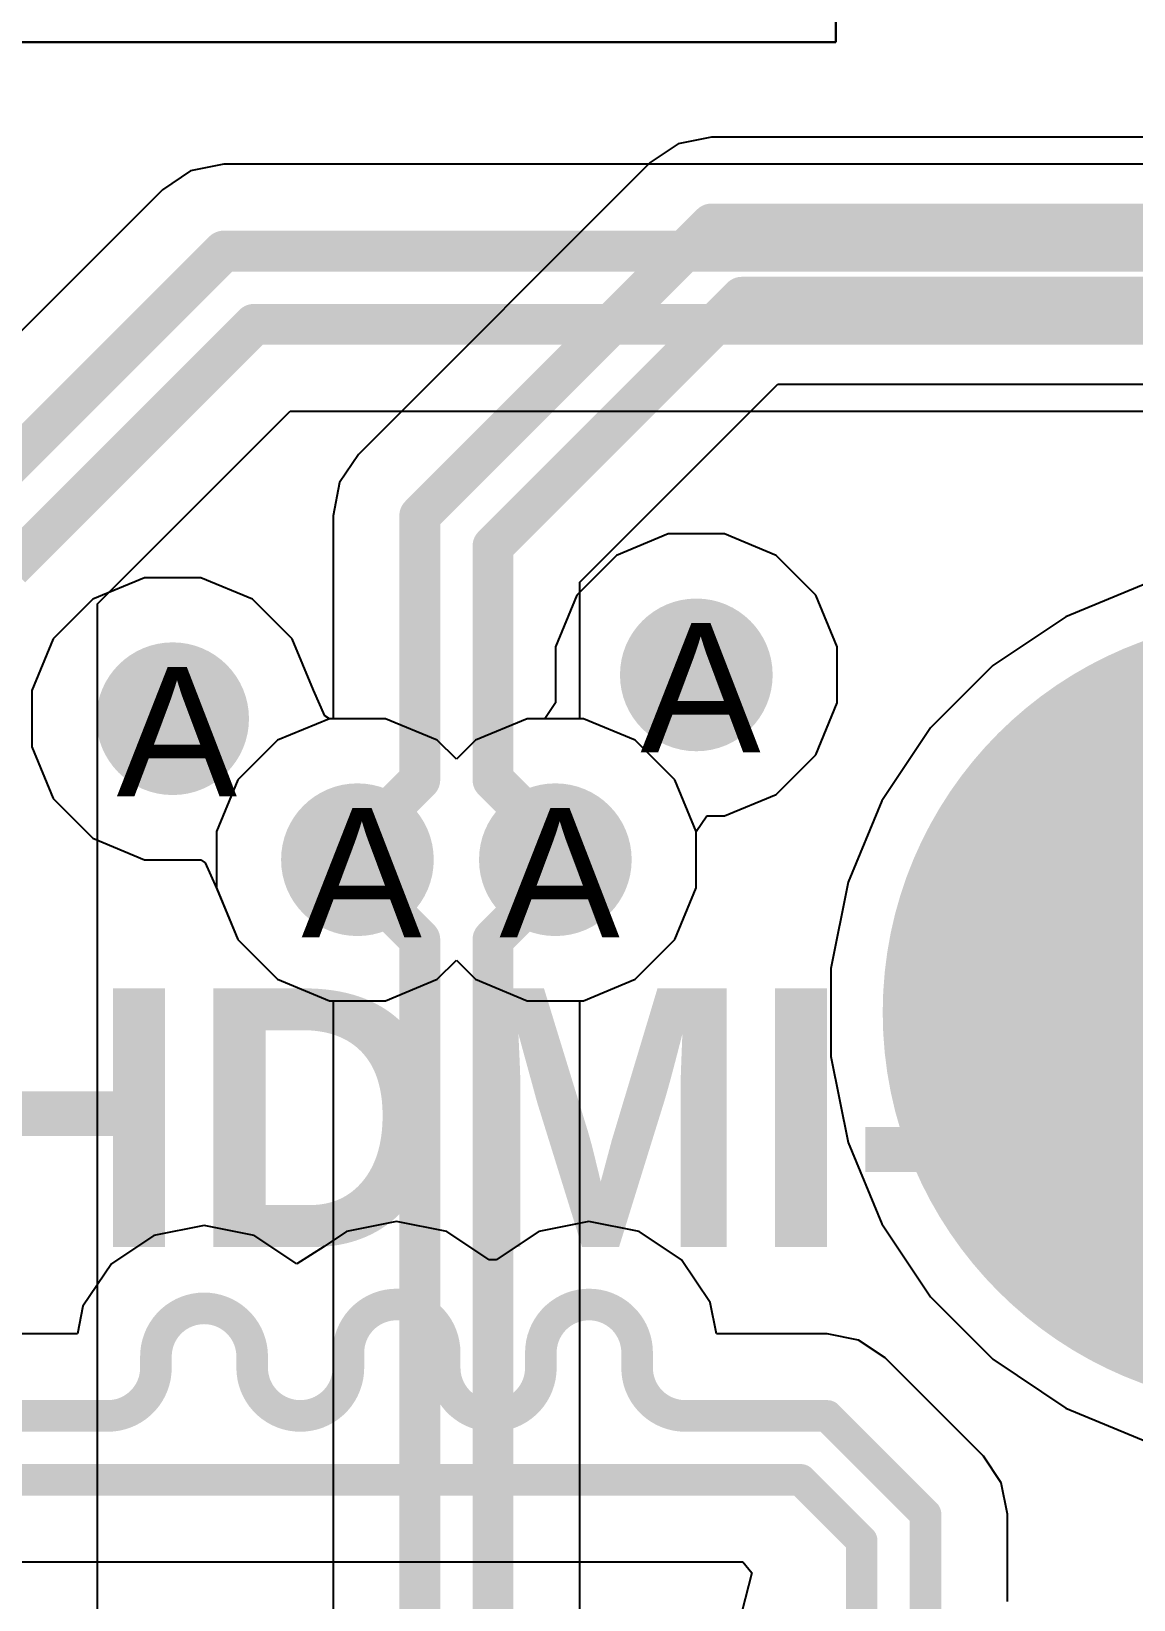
# Model space of a CAD drawing. Header units: inches. Extents: x 0 to 5271, y 0 to 5417.
# Drawn here: x 64.26 to 68.59, y 92.98 to 99.14 of the extents above; entities that cross this region are included whole.
import ezdxf

# ---------------------------------------------------------------- set-up
doc = ezdxf.new("R2010")
doc.units = ezdxf.units.IN
for name, color, linetype in [('Bottom Layer', 5, 'Continuous'), ('Bottom Solder', 6, 'Continuous'), ('Drill Drawing', 1, 'Continuous'), ('L2_GND1', 16, 'Continuous'), ('L3_SIG1', 76, 'Continuous'), ('L4_PWR', 90, 'Continuous'), ('L5_GND2', 156, 'Continuous'), ('L6_SIG2', 130, 'Continuous'), ('L7_GND3', 216, 'Continuous'), ('Multi-Layer', 9, 'Continuous'), ('Pad Holes', 156, 'Continuous'), ('Top Layer', 1, 'Continuous'), ('Top Overlay', 2, 'Continuous'), ('Top Solder', 216, 'Continuous'), ('Via Holes', 16, 'Continuous')]:
    doc.layers.add(name, color=color, linetype=linetype)
doc.styles.add('Arial', font='', dxfattribs={"height": 0.2})
doc.styles.add('Arial_Bold', font='', dxfattribs={"height": 0.2})
doc.styles.get('Arial').set_extended_font_data('Arial')
doc.styles.get('Arial_Bold').set_extended_font_data('Arial', bold=True)

# ---------------------------------------------------------------- blocks, each defined once
blk = doc.blocks.new('UEA1112C_8HS6_4F_528')
at = {"layer": 'Bottom Layer'}
h = blk.add_hatch(color=5, dxfattribs=at)
edge = h.paths.add_edge_path()
edge.add_arc((6.57, 2.33), 1.5, 0, 360)
at = {"layer": 'Bottom Solder'}
h = blk.add_hatch(color=6, dxfattribs=at)
edge = h.paths.add_edge_path()
edge.add_arc((6.57, 2.33), 1.5508, 0, 360)
at = {"layer": 'L2_GND1'}
h = blk.add_hatch(color=16, dxfattribs=at)
edge = h.paths.add_edge_path()
edge.add_arc((6.57, 2.33), 1.5, 0, 360)
at = {"layer": 'L3_SIG1'}
h = blk.add_hatch(color=76, dxfattribs=at)
edge = h.paths.add_edge_path()
edge.add_arc((6.57, 2.33), 1.5, 0, 360)
at = {"layer": 'L4_PWR'}
h = blk.add_hatch(color=90, dxfattribs=at)
edge = h.paths.add_edge_path()
edge.add_arc((6.57, 2.33), 1.5, 0, 360)
at = {"layer": 'L5_GND2'}
h = blk.add_hatch(color=156, dxfattribs=at)
edge = h.paths.add_edge_path()
edge.add_arc((6.57, 2.33), 1.5, 0, 360)
at = {"layer": 'L6_SIG2'}
h = blk.add_hatch(color=130, dxfattribs=at)
edge = h.paths.add_edge_path()
edge.add_arc((6.57, 2.33), 1.5, 0, 360)
at = {"layer": 'L7_GND3'}
h = blk.add_hatch(color=216, dxfattribs=at)
edge = h.paths.add_edge_path()
edge.add_arc((6.57, 2.33), 1.5, 0, 360)
at = {"layer": 'Multi-Layer'}
h = blk.add_hatch(color=9, dxfattribs=at)
edge = h.paths.add_edge_path()
edge.add_arc((6.57, 2.33), 1.5, 0, 360)
at = {"layer": 'Pad Holes'}
h = blk.add_hatch(color=7, dxfattribs=at)
edge = h.paths.add_edge_path()
edge.add_arc((6.57, 2.33), 1.15, 0, 360)
at = {"layer": 'Top Layer'}
h = blk.add_hatch(color=1, dxfattribs=at)
edge = h.paths.add_edge_path()
edge.add_arc((6.57, 2.33), 1.5, 0, 360)
at = {"layer": 'Top Solder'}
h = blk.add_hatch(color=216, dxfattribs=at)
edge = h.paths.add_edge_path()
edge.add_arc((6.57, 2.33), 1.5508, 0, 360)

msp = doc.modelspace()

# ---------------------------------------------------------------- hatches: boundary and pattern name
at = {"layer": 'Bottom Layer'}
h = msp.add_hatch(color=5, dxfattribs=at)
edge = h.paths.add_edge_path()
edge.add_arc((66.8728, 96.6111), 0.3, 0, 360)
h = msp.add_hatch(color=5, dxfattribs=at)
edge = h.paths.add_edge_path()
edge.add_arc((64.8149, 96.439), 0.3, 0, 360)
h = msp.add_hatch(color=5, dxfattribs=at)
edge = h.paths.add_edge_path()
edge.add_arc((65.541, 95.885), 0.3, 0, 360)
h = msp.add_hatch(color=5, dxfattribs=at)
edge = h.paths.add_edge_path()
edge.add_arc((66.3188, 95.885), 0.3, 0, 360)
at = {"layer": 'L2_GND1'}
h = msp.add_hatch(color=16, dxfattribs=at)
edge = h.paths.add_edge_path()
edge.add_arc((66.8728, 96.6111), 0.3, 0, 360)
h = msp.add_hatch(color=16, dxfattribs=at)
edge = h.paths.add_edge_path()
edge.add_arc((64.8149, 96.439), 0.3, 0, 360)
h = msp.add_hatch(color=16, dxfattribs=at)
edge = h.paths.add_edge_path()
edge.add_arc((65.541, 95.885), 0.3, 0, 360)
h = msp.add_hatch(color=16, dxfattribs=at)
edge = h.paths.add_edge_path()
edge.add_arc((66.3188, 95.885), 0.3, 0, 360)
at = {"layer": 'L3_SIG1'}
h = msp.add_hatch(color=76, dxfattribs=at)
edge = h.paths.add_edge_path()
edge.add_arc((66.8728, 96.6111), 0.3, 0, 360)
h = msp.add_hatch(color=76, dxfattribs=at)
edge = h.paths.add_edge_path()
edge.add_arc((64.8149, 96.439), 0.3, 0, 360)
h = msp.add_hatch(color=76, dxfattribs=at)
edge = h.paths.add_edge_path()
edge.add_arc((65.541, 95.885), 0.3, 0, 360)
h = msp.add_hatch(color=76, dxfattribs=at)
edge = h.paths.add_edge_path()
edge.add_arc((66.3188, 95.885), 0.3, 0, 360)
at = {"layer": 'L4_PWR'}
h = msp.add_hatch(color=90, dxfattribs=at)
edge = h.paths.add_edge_path()
edge.add_arc((66.8728, 96.6111), 0.3, 0, 360)
h = msp.add_hatch(color=90, dxfattribs=at)
edge = h.paths.add_edge_path()
edge.add_arc((64.8149, 96.439), 0.3, 0, 360)
h = msp.add_hatch(color=90, dxfattribs=at)
edge = h.paths.add_edge_path()
edge.add_arc((65.541, 95.885), 0.3, 0, 360)
h = msp.add_hatch(color=90, dxfattribs=at)
edge = h.paths.add_edge_path()
edge.add_arc((66.3188, 95.885), 0.3, 0, 360)
at = {"layer": 'L5_GND2'}
h = msp.add_hatch(color=156, dxfattribs=at)
edge = h.paths.add_edge_path()
edge.add_arc((66.8728, 96.6111), 0.3, 0, 360)
h = msp.add_hatch(color=156, dxfattribs=at)
edge = h.paths.add_edge_path()
edge.add_arc((64.8149, 96.439), 0.3, 0, 360)
h = msp.add_hatch(color=156, dxfattribs=at)
edge = h.paths.add_edge_path()
edge.add_arc((65.541, 95.885), 0.3, 0, 360)
h = msp.add_hatch(color=156, dxfattribs=at)
edge = h.paths.add_edge_path()
edge.add_arc((66.3188, 95.885), 0.3, 0, 360)
at = {"layer": 'L6_SIG2'}
h = msp.add_hatch(color=130, dxfattribs=at)
edge = h.paths.add_edge_path()
edge.add_arc((66.8728, 96.6111), 0.3, 0, 360)
h = msp.add_hatch(color=130, dxfattribs=at)
edge = h.paths.add_edge_path()
edge.add_arc((64.8149, 96.439), 0.3, 0, 360)
h = msp.add_hatch(color=130, dxfattribs=at)
edge = h.paths.add_edge_path()
edge.add_arc((65.541, 95.885), 0.3, 0, 360)
h = msp.add_hatch(color=130, dxfattribs=at)
edge = h.paths.add_edge_path()
edge.add_arc((66.3188, 95.885), 0.3, 0, 360)
at = {"layer": 'L7_GND3'}
h = msp.add_hatch(color=216, dxfattribs=at)
edge = h.paths.add_edge_path()
edge.add_arc((66.8728, 96.6111), 0.3, 0, 360)
h = msp.add_hatch(color=216, dxfattribs=at)
edge = h.paths.add_edge_path()
edge.add_arc((64.8149, 96.439), 0.3, 0, 360)
h = msp.add_hatch(color=216, dxfattribs=at)
edge = h.paths.add_edge_path()
edge.add_arc((65.541, 95.885), 0.3, 0, 360)
h = msp.add_hatch(color=216, dxfattribs=at)
edge = h.paths.add_edge_path()
edge.add_arc((66.3188, 95.885), 0.3, 0, 360)
at = {"layer": 'Top Layer'}
h = msp.add_hatch(color=1, dxfattribs=at)
edge = h.paths.add_edge_path()
edge.add_arc((66.8728, 96.6111), 0.3, 0, 360)
h = msp.add_hatch(color=1, dxfattribs=at)
edge = h.paths.add_edge_path()
edge.add_arc((64.8149, 96.439), 0.3, 0, 360)
h = msp.add_hatch(color=1, dxfattribs=at)
edge = h.paths.add_edge_path()
edge.add_arc((65.541, 95.885), 0.3, 0, 360)
h = msp.add_hatch(color=1, dxfattribs=at)
edge = h.paths.add_edge_path()
edge.add_arc((66.3188, 95.885), 0.3, 0, 360)
at = {"layer": 'Via Holes'}
h = msp.add_hatch(color=7, dxfattribs=at)
edge = h.paths.add_edge_path()
edge.add_arc((66.8728, 96.6111), 0.15, 0, 360)
h = msp.add_hatch(color=7, dxfattribs=at)
edge = h.paths.add_edge_path()
edge.add_arc((64.8149, 96.439), 0.15, 0, 360)
h = msp.add_hatch(color=7, dxfattribs=at)
edge = h.paths.add_edge_path()
edge.add_arc((65.541, 95.885), 0.15, 0, 360)
h = msp.add_hatch(color=7, dxfattribs=at)
edge = h.paths.add_edge_path()
edge.add_arc((66.3188, 95.885), 0.15, 0, 360)

# ---------------------------------------------------------------- linework, layer by layer
at = {"layer": 'Bottom Layer'}
for p, q in [((67.4205, 110), (67.4205, 99.0974)), ((67.4205, 99.0974), (67.4205, 100.2397)), ((67.4205, 99.0974), (48.4886, 99.0974)), ((60.54, 99.0974), (67.4205, 99.0974)), ((64.8853, 98.5912), (64.7746, 98.5173)), ((65.0157, 98.6172), (64.8853, 98.5912)), ((65.0157, 98.6171), (65.0157, 98.6172)), ((69.3664, 98.6171), (65.0157, 98.6171)), ((64.7746, 98.5173), (63.6492, 97.3919)), ((64.519, 96.8904), (65.2761, 97.6475)), ((65.2761, 97.6475), (69.6268, 97.6475)), ((68.6444, 96.9716), (68.3252, 96.8394)), ((64.519, 92.7568), (64.519, 96.8904)), ((68.3252, 96.8394), (68.0379, 96.6474)), ((68.0379, 96.6474), (67.7936, 96.4031)), ((65.4308, 96.439), (65.2272, 96.3547)), ((65.6512, 96.439), (65.4308, 96.439)), ((65.8548, 96.3547), (65.6512, 96.439)), ((66.2086, 96.439), (66.005, 96.3547)), ((66.429, 96.439), (66.2086, 96.439)), ((66.6326, 96.3547), (66.429, 96.439)), ((67.7936, 96.4031), (67.6016, 96.1158)), ((65.2272, 96.3547), (65.0713, 96.1988)), ((65.9299, 96.2796), (65.8548, 96.3547)), ((66.005, 96.3547), (65.9299, 96.2796)), ((66.7884, 96.1988), (66.6326, 96.3547)), ((65.0713, 96.1988), (64.987, 95.9952)), ((66.8728, 95.9952), (66.7884, 96.1988)), ((67.6016, 96.1158), (67.4694, 95.7966)), ((64.987, 95.9952), (64.987, 95.7748)), ((66.8728, 95.7748), (66.8728, 95.9952)), ((64.987, 95.7748), (65.0713, 95.5712)), ((66.7884, 95.5712), (66.8728, 95.7748)), ((67.4694, 95.7966), (67.402, 95.4578)), ((65.0713, 95.5712), (65.2272, 95.4153)), ((66.6326, 95.4153), (66.7884, 95.5712)), ((67.402, 95.4578), (67.402, 95.1123)), ((65.2272, 95.4153), (65.4308, 95.331)), ((66.429, 95.331), (66.6326, 95.4153)), ((65.4308, 95.331), (65.4451, 95.331)), ((65.4451, 95.331), (65.4451, 92.6464)), ((66.4147, 83.6983), (66.4147, 95.331)), ((66.4147, 95.331), (66.429, 95.331)), ((67.402, 95.1123), (67.4694, 94.7734)), ((67.4694, 94.7734), (67.6016, 94.4542)), ((67.6016, 94.4542), (67.7936, 94.1669)), ((67.7936, 94.1669), (68.0379, 93.9226)), ((68.0379, 93.9226), (68.3252, 93.7306)), ((68.3252, 93.7306), (68.6444, 93.5984))]:
    msp.add_line(p, q, dxfattribs=at)
for points in [[(63.8903, 97.1508, 0.1608, 0.1608, 0), (65.0157, 98.2762, 0.1608, 0.1608, 0)], [(65.0157, 98.2762, 0.1608, 0.1608, 0), (69.5076, 98.2762, 0.1608, 0.1608, 0)], [(64.1781, 97.0316, 0.1608, 0.1608, 0), (65.1349, 97.9884, 0.1608, 0.1608, 0)], [(65.1349, 97.9884, 0.1608, 0.1608, 0), (69.6268, 97.9884, 0.1608, 0.1608, 0)], [(65.541, 95.8162, 0.1608, 0.1608, 0), (65.541, 95.885, 0.1608, 0.1608, 0)], [(66.3188, 95.8162, 0.1608, 0.1608, 0), (66.3188, 95.885, 0.1608, 0.1608, 0)], [(65.541, 95.8162, 0.1608, 0.1608, 0), (65.786, 95.5712, 0.1608, 0.1608, 0)], [(66.0738, 95.5712, 0.1608, 0.1608, 0), (66.3188, 95.8162, 0.1608, 0.1608, 0)], [(65.786, 81.854, 0.1608, 0.1608, 0), (65.786, 95.5712, 0.1608, 0.1608, 0)], [(66.0738, 81.7348, 0.1608, 0.1608, 0), (66.0738, 95.5712, 0.1608, 0.1608, 0)]]:
    msp.add_lwpolyline(points, format="xyseb", dxfattribs=at)
for points in [[(64.9755, 98.2762, 0.0804, 0.0804, 1), (65.0559, 98.2762, 0.0804, 0.0804, 1)], [(64.9755, 98.2762, 0.0804, 0.0804, 1), (65.0559, 98.2762, 0.0804, 0.0804, 1)], [(65.0947, 97.9884, 0.0804, 0.0804, 1), (65.1751, 97.9884, 0.0804, 0.0804, 1)], [(65.0947, 97.9884, 0.0804, 0.0804, 1), (65.1751, 97.9884, 0.0804, 0.0804, 1)], [(65.5008, 95.885, 0.0804, 0.0804, 1), (65.5812, 95.885, 0.0804, 0.0804, 1)], [(66.2786, 95.885, 0.0804, 0.0804, 1), (66.359, 95.885, 0.0804, 0.0804, 1)], [(65.5008, 95.8162, 0.0804, 0.0804, 1), (65.5812, 95.8162, 0.0804, 0.0804, 1)], [(65.5008, 95.8162, 0.0804, 0.0804, 1), (65.5812, 95.8162, 0.0804, 0.0804, 1)], [(66.2786, 95.8162, 0.0804, 0.0804, 1), (66.359, 95.8162, 0.0804, 0.0804, 1)], [(66.2786, 95.8162, 0.0804, 0.0804, 1), (66.359, 95.8162, 0.0804, 0.0804, 1)], [(65.7458, 95.5712, 0.0804, 0.0804, 1), (65.8262, 95.5712, 0.0804, 0.0804, 1)], [(65.7458, 95.5712, 0.0804, 0.0804, 1), (65.8262, 95.5712, 0.0804, 0.0804, 1)], [(66.0336, 95.5712, 0.0804, 0.0804, 1), (66.114, 95.5712, 0.0804, 0.0804, 1)], [(66.0336, 95.5712, 0.0804, 0.0804, 1), (66.114, 95.5712, 0.0804, 0.0804, 1)]]:
    msp.add_lwpolyline(points, format="xyseb", close=True, dxfattribs=at)
at = {"layer": 'L2_GND1'}
for p, q in [((66.7626, 97.1651), (66.559, 97.0808)), ((66.983, 97.1651), (66.7626, 97.1651)), ((67.1866, 97.0808), (66.983, 97.1651)), ((66.559, 97.0808), (66.4031, 96.9249)), ((67.3424, 96.9249), (67.1866, 97.0808)), ((64.7047, 96.993), (64.5011, 96.9087)), ((64.9251, 96.993), (64.7047, 96.993)), ((65.1287, 96.9087), (64.9251, 96.993)), ((66.4031, 96.9249), (66.3188, 96.7213)), ((67.4268, 96.7213), (67.3424, 96.9249)), ((64.5011, 96.9087), (64.3452, 96.7528)), ((65.2845, 96.7528), (65.1287, 96.9087)), ((64.3452, 96.7528), (64.2609, 96.5492)), ((65.3683, 96.5506), (65.2845, 96.7528)), ((66.3188, 96.7213), (66.3188, 96.5009)), ((67.4268, 96.5009), (67.4268, 96.7213)), ((64.2609, 96.5492), (64.2609, 96.3288)), ((65.413, 96.4509), (65.3683, 96.5506)), ((66.3188, 96.5009), (66.2774, 96.439)), ((67.3424, 96.2973), (67.4268, 96.5009)), ((65.4308, 96.439), (65.413, 96.4509)), ((65.6512, 96.439), (65.4308, 96.439)), ((65.8548, 96.3547), (65.6512, 96.439)), ((66.2086, 96.439), (66.005, 96.3547)), ((66.2774, 96.439), (66.2086, 96.439)), ((64.2609, 96.3288), (64.3452, 96.1252)), ((65.9299, 96.2796), (65.8548, 96.3547)), ((66.005, 96.3547), (65.9299, 96.2796)), ((67.1866, 96.1414), (67.3424, 96.2973)), ((64.3452, 96.1252), (64.5011, 95.9693)), ((66.983, 96.0571), (67.1866, 96.1414)), ((66.8728, 95.9952), (66.9142, 96.0571)), ((66.9142, 96.0571), (66.983, 96.0571)), ((64.5011, 95.9693), (64.7047, 95.885)), ((66.8728, 95.7748), (66.8728, 95.9952)), ((64.7047, 95.885), (64.9251, 95.885)), ((64.9251, 95.885), (64.9429, 95.8731)), ((64.9429, 95.8731), (64.9876, 95.7734)), ((64.9876, 95.7734), (65.0713, 95.5712)), ((66.7884, 95.5712), (66.8728, 95.7748)), ((65.0713, 95.5712), (65.2272, 95.4153)), ((66.6326, 95.4153), (66.7884, 95.5712)), ((65.8548, 95.4153), (65.9299, 95.4904)), ((65.9299, 95.4904), (66.005, 95.4153)), ((65.2272, 95.4153), (65.4308, 95.331)), ((65.6512, 95.331), (65.8548, 95.4153)), ((66.005, 95.4153), (66.2086, 95.331)), ((66.429, 95.331), (66.6326, 95.4153)), ((65.4308, 95.331), (65.6512, 95.331)), ((66.2086, 95.331), (66.429, 95.331))]:
    msp.add_line(p, q, dxfattribs=at)
at = {"layer": 'L3_SIG1'}
for p, q in [((68.6444, 96.9716), (68.3252, 96.8394)), ((68.3252, 96.8394), (68.0379, 96.6474)), ((68.0379, 96.6474), (67.7936, 96.4031)), ((65.4308, 96.439), (65.2272, 96.3547)), ((65.6512, 96.439), (65.4308, 96.439)), ((65.8548, 96.3547), (65.6512, 96.439)), ((66.2086, 96.439), (66.005, 96.3547)), ((66.429, 96.439), (66.2086, 96.439)), ((66.6326, 96.3547), (66.429, 96.439)), ((67.7936, 96.4031), (67.6016, 96.1158)), ((65.2272, 96.3547), (65.0713, 96.1988)), ((65.9299, 96.2796), (65.8548, 96.3547)), ((66.005, 96.3547), (65.9299, 96.2796)), ((66.7884, 96.1988), (66.6326, 96.3547)), ((65.0713, 96.1988), (64.987, 95.9952)), ((66.8728, 95.9952), (66.7884, 96.1988)), ((67.6016, 96.1158), (67.4694, 95.7966)), ((64.987, 95.9952), (64.987, 95.7748)), ((66.8728, 95.7748), (66.8728, 95.9952)), ((64.987, 95.7748), (65.0713, 95.5712)), ((66.7884, 95.5712), (66.8728, 95.7748)), ((67.4694, 95.7966), (67.402, 95.4578)), ((65.0713, 95.5712), (65.2272, 95.4153)), ((66.6326, 95.4153), (66.7884, 95.5712)), ((65.8548, 95.4153), (65.9299, 95.4904)), ((65.9299, 95.4904), (66.005, 95.4153)), ((67.402, 95.4578), (67.402, 95.1123)), ((65.2272, 95.4153), (65.4308, 95.331)), ((65.6512, 95.331), (65.8548, 95.4153)), ((66.005, 95.4153), (66.2086, 95.331)), ((66.429, 95.331), (66.6326, 95.4153)), ((65.4308, 95.331), (65.6512, 95.331)), ((66.2086, 95.331), (66.429, 95.331)), ((67.402, 95.1123), (67.4694, 94.7734)), ((67.4694, 94.7734), (67.6016, 94.4542)), ((67.6016, 94.4542), (67.7936, 94.1669)), ((67.7936, 94.1669), (68.0379, 93.9226)), ((68.0379, 93.9226), (68.3252, 93.7306)), ((68.3252, 93.7306), (68.6444, 93.5984))]:
    msp.add_line(p, q, dxfattribs=at)
at = {"layer": 'L4_PWR'}
for p, q in [((66.7626, 97.1651), (66.559, 97.0808)), ((66.983, 97.1651), (66.7626, 97.1651)), ((67.1866, 97.0808), (66.983, 97.1651)), ((66.559, 97.0808), (66.4031, 96.9249)), ((67.3424, 96.9249), (67.1866, 97.0808)), ((64.7047, 96.993), (64.5011, 96.9087)), ((64.9251, 96.993), (64.7047, 96.993)), ((65.1287, 96.9087), (64.9251, 96.993)), ((66.4031, 96.9249), (66.3188, 96.7213)), ((67.4268, 96.7213), (67.3424, 96.9249)), ((68.6444, 96.9716), (68.3252, 96.8394)), ((64.5011, 96.9087), (64.3452, 96.7528)), ((65.2845, 96.7528), (65.1287, 96.9087)), ((68.3252, 96.8394), (68.0379, 96.6474)), ((64.3452, 96.7528), (64.2609, 96.5492)), ((65.3683, 96.5506), (65.2845, 96.7528)), ((66.3188, 96.7213), (66.3188, 96.5009)), ((67.4268, 96.5009), (67.4268, 96.7213)), ((68.0379, 96.6474), (67.7936, 96.4031)), ((64.2609, 96.5492), (64.2609, 96.3288)), ((65.413, 96.4509), (65.3683, 96.5506)), ((66.3188, 96.5009), (66.2774, 96.439)), ((67.3424, 96.2973), (67.4268, 96.5009)), ((65.4308, 96.439), (65.413, 96.4509)), ((65.6512, 96.439), (65.4308, 96.439)), ((65.8548, 96.3547), (65.6512, 96.439)), ((66.2086, 96.439), (66.005, 96.3547)), ((66.2774, 96.439), (66.2086, 96.439)), ((67.7936, 96.4031), (67.6016, 96.1158)), ((64.2609, 96.3288), (64.3452, 96.1252)), ((65.9299, 96.2796), (65.8548, 96.3547)), ((66.005, 96.3547), (65.9299, 96.2796)), ((67.1866, 96.1414), (67.3424, 96.2973)), ((64.3452, 96.1252), (64.5011, 95.9693)), ((66.983, 96.0571), (67.1866, 96.1414)), ((67.6016, 96.1158), (67.4694, 95.7966)), ((66.8728, 95.9952), (66.9142, 96.0571)), ((66.9142, 96.0571), (66.983, 96.0571)), ((64.5011, 95.9693), (64.7047, 95.885)), ((66.8728, 95.7748), (66.8728, 95.9952)), ((64.7047, 95.885), (64.9251, 95.885)), ((64.9251, 95.885), (64.9429, 95.8731)), ((64.9429, 95.8731), (64.9876, 95.7734)), ((64.9876, 95.7734), (65.0713, 95.5712)), ((66.7884, 95.5712), (66.8728, 95.7748)), ((67.4694, 95.7966), (67.402, 95.4578)), ((65.0713, 95.5712), (65.2272, 95.4153)), ((66.6326, 95.4153), (66.7884, 95.5712)), ((65.8548, 95.4153), (65.9299, 95.4904)), ((65.9299, 95.4904), (66.005, 95.4153)), ((67.402, 95.4578), (67.402, 95.1123)), ((65.2272, 95.4153), (65.4308, 95.331)), ((65.6512, 95.331), (65.8548, 95.4153)), ((66.005, 95.4153), (66.2086, 95.331)), ((66.429, 95.331), (66.6326, 95.4153)), ((65.4308, 95.331), (65.6512, 95.331)), ((66.2086, 95.331), (66.429, 95.331)), ((67.402, 95.1123), (67.4694, 94.7734)), ((67.4694, 94.7734), (67.6016, 94.4542)), ((67.6016, 94.4542), (67.7936, 94.1669)), ((67.7936, 94.1669), (68.0379, 93.9226)), ((68.0379, 93.9226), (68.3252, 93.7306)), ((68.3252, 93.7306), (68.6444, 93.5984))]:
    msp.add_line(p, q, dxfattribs=at)
at = {"layer": 'L5_GND2'}
for p, q in [((68.6444, 96.9716), (68.3252, 96.8394)), ((68.3252, 96.8394), (68.0379, 96.6474)), ((68.0379, 96.6474), (67.7936, 96.4031)), ((65.4308, 96.439), (65.2272, 96.3547)), ((65.6512, 96.439), (65.4308, 96.439)), ((65.8548, 96.3547), (65.6512, 96.439)), ((66.2086, 96.439), (66.005, 96.3547)), ((66.429, 96.439), (66.2086, 96.439)), ((66.6326, 96.3547), (66.429, 96.439)), ((67.7936, 96.4031), (67.6016, 96.1158)), ((65.2272, 96.3547), (65.0713, 96.1988)), ((65.9299, 96.2796), (65.8548, 96.3547)), ((66.005, 96.3547), (65.9299, 96.2796)), ((66.7884, 96.1988), (66.6326, 96.3547)), ((65.0713, 96.1988), (64.987, 95.9952)), ((66.8728, 95.9952), (66.7884, 96.1988)), ((67.6016, 96.1158), (67.4694, 95.7966)), ((64.987, 95.9952), (64.987, 95.7748)), ((66.8728, 95.7748), (66.8728, 95.9952)), ((64.987, 95.7748), (65.0713, 95.5712)), ((66.7884, 95.5712), (66.8728, 95.7748)), ((67.4694, 95.7966), (67.402, 95.4578)), ((65.0713, 95.5712), (65.2272, 95.4153)), ((66.6326, 95.4153), (66.7884, 95.5712)), ((65.8548, 95.4153), (65.9299, 95.4904)), ((65.9299, 95.4904), (66.005, 95.4153)), ((67.402, 95.4578), (67.402, 95.1123)), ((65.2272, 95.4153), (65.4308, 95.331)), ((65.6512, 95.331), (65.8548, 95.4153)), ((66.005, 95.4153), (66.2086, 95.331)), ((66.429, 95.331), (66.6326, 95.4153)), ((65.4308, 95.331), (65.6512, 95.331)), ((66.2086, 95.331), (66.429, 95.331)), ((67.402, 95.1123), (67.4694, 94.7734)), ((67.4694, 94.7734), (67.6016, 94.4542)), ((67.6016, 94.4542), (67.7936, 94.1669)), ((67.7936, 94.1669), (68.0379, 93.9226)), ((68.0379, 93.9226), (68.3252, 93.7306)), ((68.3252, 93.7306), (68.6444, 93.5984))]:
    msp.add_line(p, q, dxfattribs=at)
at = {"layer": 'L6_SIG2'}
for p, q in [((68.6444, 96.9716), (68.3252, 96.8394)), ((68.3252, 96.8394), (68.0379, 96.6474)), ((68.0379, 96.6474), (67.7936, 96.4031)), ((65.4308, 96.439), (65.2272, 96.3547)), ((65.6512, 96.439), (65.4308, 96.439)), ((65.8548, 96.3547), (65.6512, 96.439)), ((66.2086, 96.439), (66.005, 96.3547)), ((66.429, 96.439), (66.2086, 96.439)), ((66.6326, 96.3547), (66.429, 96.439)), ((67.7936, 96.4031), (67.6016, 96.1158)), ((65.2272, 96.3547), (65.0713, 96.1988)), ((65.9299, 96.2796), (65.8548, 96.3547)), ((66.005, 96.3547), (65.9299, 96.2796)), ((66.7884, 96.1988), (66.6326, 96.3547)), ((65.0713, 96.1988), (64.987, 95.9952)), ((66.8728, 95.9952), (66.7884, 96.1988)), ((67.6016, 96.1158), (67.4694, 95.7966)), ((64.987, 95.9952), (64.987, 95.7748)), ((66.8728, 95.7748), (66.8728, 95.9952)), ((64.987, 95.7748), (65.0713, 95.5712)), ((66.7884, 95.5712), (66.8728, 95.7748)), ((67.4694, 95.7966), (67.402, 95.4578)), ((65.0713, 95.5712), (65.2272, 95.4153)), ((66.6326, 95.4153), (66.7884, 95.5712)), ((65.8548, 95.4153), (65.9299, 95.4904)), ((65.9299, 95.4904), (66.005, 95.4153)), ((67.402, 95.4578), (67.402, 95.1123)), ((65.2272, 95.4153), (65.4308, 95.331)), ((65.6512, 95.331), (65.8548, 95.4153)), ((66.005, 95.4153), (66.2086, 95.331)), ((66.429, 95.331), (66.6326, 95.4153)), ((65.4308, 95.331), (65.6512, 95.331)), ((66.2086, 95.331), (66.429, 95.331)), ((67.402, 95.1123), (67.4694, 94.7734)), ((67.4694, 94.7734), (67.6016, 94.4542)), ((67.6016, 94.4542), (67.7936, 94.1669)), ((67.7936, 94.1669), (68.0379, 93.9226)), ((68.0379, 93.9226), (68.3252, 93.7306)), ((68.3252, 93.7306), (68.6444, 93.5984))]:
    msp.add_line(p, q, dxfattribs=at)
at = {"layer": 'L7_GND3'}
for p, q in [((68.6444, 96.9716), (68.3252, 96.8394)), ((68.3252, 96.8394), (68.0379, 96.6474)), ((68.0379, 96.6474), (67.7936, 96.4031)), ((65.4308, 96.439), (65.2272, 96.3547)), ((65.6512, 96.439), (65.4308, 96.439)), ((65.8548, 96.3547), (65.6512, 96.439)), ((66.2086, 96.439), (66.005, 96.3547)), ((66.429, 96.439), (66.2086, 96.439)), ((66.6326, 96.3547), (66.429, 96.439)), ((67.7936, 96.4031), (67.6016, 96.1158)), ((65.2272, 96.3547), (65.0713, 96.1988)), ((65.9299, 96.2796), (65.8548, 96.3547)), ((66.005, 96.3547), (65.9299, 96.2796)), ((66.7884, 96.1988), (66.6326, 96.3547)), ((65.0713, 96.1988), (64.987, 95.9952)), ((66.8728, 95.9952), (66.7884, 96.1988)), ((67.6016, 96.1158), (67.4694, 95.7966)), ((64.987, 95.9952), (64.987, 95.7748)), ((66.8728, 95.7748), (66.8728, 95.9952)), ((64.987, 95.7748), (65.0713, 95.5712)), ((66.7884, 95.5712), (66.8728, 95.7748)), ((67.4694, 95.7966), (67.402, 95.4578)), ((65.0713, 95.5712), (65.2272, 95.4153)), ((66.6326, 95.4153), (66.7884, 95.5712)), ((65.8548, 95.4153), (65.9299, 95.4904)), ((65.9299, 95.4904), (66.005, 95.4153)), ((67.402, 95.4578), (67.402, 95.1123)), ((65.2272, 95.4153), (65.4308, 95.331)), ((65.6512, 95.331), (65.8548, 95.4153)), ((66.005, 95.4153), (66.2086, 95.331)), ((66.429, 95.331), (66.6326, 95.4153)), ((65.4308, 95.331), (65.6512, 95.331)), ((66.2086, 95.331), (66.429, 95.331)), ((67.402, 95.1123), (67.4694, 94.7734)), ((67.4694, 94.7734), (67.6016, 94.4542)), ((67.6016, 94.4542), (67.7936, 94.1669)), ((67.7936, 94.1669), (68.0379, 93.9226)), ((68.0379, 93.9226), (68.3252, 93.7306)), ((68.3252, 93.7306), (68.6444, 93.5984))]:
    msp.add_line(p, q, dxfattribs=at)
at = {"layer": 'Top Layer'}
for p, q in [((67.4205, 110), (67.4205, 99.0974)), ((67.4205, 99.0974), (67.4205, 100.2397)), ((67.4205, 99.0974), (48.4886, 99.0974)), ((62.484, 99.0974), (67.4205, 99.0974)), ((66.9325, 98.7235), (66.802, 98.6976)), ((69.4626, 98.7235), (66.9325, 98.7235)), ((66.9325, 98.7235), (66.9325, 98.7235)), ((66.802, 98.6976), (66.6914, 98.6237)), ((66.6914, 98.6237), (65.5449, 97.4772)), ((66.6914, 98.6237), (66.6914, 98.6237)), ((66.4147, 96.9757), (67.1929, 97.7539)), ((67.1929, 97.7539), (69.723, 97.7539)), ((65.5449, 97.4772), (65.471, 97.3666)), ((65.471, 97.3666), (65.4451, 97.2361)), ((65.4451, 97.2361), (65.4451, 97.2361)), ((65.4451, 97.2361), (65.4451, 96.439)), ((66.4147, 96.439), (66.4147, 96.9757)), ((68.6444, 96.9716), (68.3252, 96.8394)), ((68.3252, 96.8394), (68.0379, 96.6474)), ((68.0379, 96.6474), (67.7936, 96.4031)), ((65.4308, 96.439), (65.2272, 96.3547)), ((65.4451, 96.439), (65.4308, 96.439)), ((66.429, 96.439), (66.4147, 96.439)), ((66.6326, 96.3547), (66.429, 96.439)), ((67.7936, 96.4031), (67.6016, 96.1158)), ((65.2272, 96.3547), (65.0713, 96.1988)), ((66.7884, 96.1988), (66.6326, 96.3547)), ((65.0713, 96.1988), (64.987, 95.9952)), ((66.8728, 95.9952), (66.7884, 96.1988)), ((67.6016, 96.1158), (67.4694, 95.7966)), ((64.987, 95.9952), (64.987, 95.7748)), ((66.8728, 95.7748), (66.8728, 95.9952)), ((64.987, 95.7748), (65.0713, 95.5712)), ((66.7884, 95.5712), (66.8728, 95.7748)), ((67.4694, 95.7966), (67.402, 95.4578)), ((65.0713, 95.5712), (65.2272, 95.4153)), ((66.6326, 95.4153), (66.7884, 95.5712)), ((65.8548, 95.4153), (65.9299, 95.4904)), ((65.9299, 95.4904), (66.005, 95.4153)), ((67.402, 95.4578), (67.402, 95.1123)), ((65.2272, 95.4153), (65.4308, 95.331)), ((65.6512, 95.331), (65.8548, 95.4153)), ((66.005, 95.4153), (66.2086, 95.331)), ((66.429, 95.331), (66.6326, 95.4153)), ((65.4308, 95.331), (65.6512, 95.331)), ((66.2086, 95.331), (66.429, 95.331)), ((67.402, 95.1123), (67.4694, 94.7734)), ((67.4694, 94.7734), (67.6016, 94.4542)), ((65.6947, 94.4633), (65.4975, 94.4241)), ((65.8918, 94.4241), (65.6947, 94.4633)), ((65.6947, 94.4633), (65.6947, 94.4633)), ((65.6947, 94.4633), (65.6947, 94.4633)), ((65.6947, 94.4633), (65.6947, 94.4633)), ((66.451, 94.4633), (66.2539, 94.4241)), ((66.6481, 94.4241), (66.451, 94.4633)), ((66.451, 94.4633), (66.451, 94.4633)), ((66.451, 94.4633), (66.451, 94.4633)), ((66.451, 94.4633), (66.451, 94.4633)), ((64.7412, 94.4091), (64.5741, 94.2975)), ((64.9383, 94.4483), (64.7412, 94.4091)), ((65.1354, 94.4091), (64.9383, 94.4483)), ((64.9383, 94.4483), (64.9383, 94.4483)), ((64.9383, 94.4483), (64.9383, 94.4483)), ((64.9383, 94.4483), (64.9383, 94.4483)), ((65.3025, 94.2975), (65.1354, 94.4091)), ((65.4975, 94.4241), (65.4098, 94.3655)), ((66.0589, 94.3125), (65.8918, 94.4241)), ((66.2539, 94.4241), (66.0868, 94.3125)), ((66.8152, 94.3125), (66.6481, 94.4241)), ((67.6016, 94.4542), (67.7936, 94.1669)), ((65.4098, 94.3655), (65.3025, 94.2975)), ((64.5741, 94.2975), (64.4624, 94.1304)), ((66.0868, 94.3125), (66.0589, 94.3125)), ((66.9269, 94.1454), (66.8152, 94.3125)), ((67.7936, 94.1669), (68.0379, 93.9226)), ((64.4624, 94.1304), (64.4408, 94.0218)), ((66.9515, 94.0218), (66.9269, 94.1454)), ((64.4408, 94.0218), (63.68, 94.0218)), ((67.3872, 94.0218), (66.9515, 94.0218)), ((67.5106, 93.9973), (67.3872, 94.0218)), ((67.6151, 93.9274), (67.5106, 93.9973)), ((68.0016, 93.541), (67.6151, 93.9274)), ((68.0379, 93.9226), (68.3252, 93.7306)), ((68.3252, 93.7306), (68.6444, 93.5984)), ((68.0714, 93.4364), (68.0016, 93.541)), ((68.0016, 93.541), (68.0016, 93.541)), ((68.096, 93.3131), (68.0714, 93.4364)), ((68.096, 92.9699), (68.096, 93.3131)), ((68.096, 93.3131), (68.096, 93.3131)), ((60.2514, 93.1261), (67.0554, 93.1261)), ((67.0554, 93.1261), (67.0905, 93.0831)), ((67.0905, 93.0831), (67.0517, 92.9296))]:
    msp.add_line(p, q, dxfattribs=at)
for points in [[(65.786, 97.2361, 0.1608, 0.1608, 0), (66.9325, 98.3826, 0.1608, 0.1608, 0)], [(66.9325, 98.3826, 0.1608, 0.1608, 0), (69.6038, 98.3826, 0.1608, 0.1608, 0)], [(66.0738, 97.1169, 0.1608, 0.1608, 0), (67.0517, 98.0948, 0.1608, 0.1608, 0)], [(67.0517, 98.0948, 0.1608, 0.1608, 0), (69.723, 98.0948, 0.1608, 0.1608, 0)], [(65.786, 96.1988, 0.1608, 0.1608, 0), (65.786, 97.2361, 0.1608, 0.1608, 0)], [(66.0738, 96.1988, 0.1608, 0.1608, 0), (66.0738, 97.1169, 0.1608, 0.1608, 0)], [(65.541, 95.9538, 0.1608, 0.1608, 0), (65.786, 96.1988, 0.1608, 0.1608, 0)], [(66.0738, 96.1988, 0.1608, 0.1608, 0), (66.3188, 95.9538, 0.1608, 0.1608, 0)], [(65.541, 95.885, 0.1608, 0.1608, 0), (65.541, 95.9538, 0.1608, 0.1608, 0)], [(66.3188, 95.885, 0.1608, 0.1608, 0), (66.3188, 95.9538, 0.1608, 0.1608, 0)], [(64.7492, 93.9332, 0.1242, 0.1242, -0.414214), (64.9383, 94.1223, 0.1242, 0.1242, 0)], [(64.9383, 94.1223, 0.1242, 0.1242, 0), (64.9383, 94.1223, 0.1242, 0.1242, 0)], [(64.9383, 94.1223, 0.1242, 0.1242, -0.414214), (65.1274, 93.9332, 0.1242, 0.1242, 0)], [(65.5056, 93.9483, 0.1242, 0.1242, -0.414214), (65.6947, 94.1374, 0.1242, 0.1242, 0)], [(65.6947, 94.1374, 0.1242, 0.1242, 0), (65.6947, 94.1374, 0.1242, 0.1242, 0)], [(65.6947, 94.1374, 0.1242, 0.1242, -0.414214), (65.8838, 93.9483, 0.1242, 0.1242, 0)], [(66.2619, 93.9483, 0.1242, 0.1242, -0.414214), (66.451, 94.1374, 0.1242, 0.1242, 0)], [(66.451, 94.1374, 0.1242, 0.1242, 0), (66.451, 94.1374, 0.1242, 0.1242, 0)], [(66.451, 94.1374, 0.1242, 0.1242, -0.414214), (66.6401, 93.9483, 0.1242, 0.1242, 0)], [(64.7492, 93.8886, 0.1242, 0.1242, 0), (64.7492, 93.9332, 0.1242, 0.1242, 0)], [(65.1274, 93.8886, 0.1242, 0.1242, 0), (65.1274, 93.9332, 0.1242, 0.1242, 0)], [(65.5056, 93.8886, 0.1242, 0.1242, 0), (65.5056, 93.9483, 0.1242, 0.1242, 0)], [(65.8838, 93.8886, 0.1242, 0.1242, 0), (65.8838, 93.9483, 0.1242, 0.1242, 0)], [(66.2619, 93.8886, 0.1242, 0.1242, 0), (66.2619, 93.9483, 0.1242, 0.1242, 0)], [(66.6401, 93.8886, 0.1242, 0.1242, 0), (66.6401, 93.9483, 0.1242, 0.1242, 0)], [(64.7492, 93.8886, 0.1242, 0.1242, -0.414214), (64.5601, 93.6996, 0.1242, 0.1242, 0)], [(65.3165, 93.6996, 0.1242, 0.1242, -0.414214), (65.1274, 93.8886, 0.1242, 0.1242, 0)], [(65.5056, 93.8886, 0.1242, 0.1242, -0.414214), (65.3165, 93.6996, 0.1242, 0.1242, 0)], [(66.0728, 93.6996, 0.1242, 0.1242, -0.414214), (65.8838, 93.8886, 0.1242, 0.1242, 0)], [(66.2619, 93.8886, 0.1242, 0.1242, -0.414214), (66.0728, 93.6996, 0.1242, 0.1242, 0)], [(66.8292, 93.6996, 0.1242, 0.1242, -0.414214), (66.6401, 93.8886, 0.1242, 0.1242, 0)], [(63.8799, 93.6996, 0.1242, 0.1242, 0), (64.5601, 93.6996, 0.1242, 0.1242, 0)], [(65.3165, 93.6996, 0.1242, 0.1242, 0), (65.3165, 93.6996, 0.1242, 0.1242, 0)], [(66.0728, 93.6996, 0.1242, 0.1242, 0), (66.0728, 93.6996, 0.1242, 0.1242, 0)], [(66.8292, 93.6996, 0.1242, 0.1242, 0), (67.2695, 93.6996, 0.1242, 0.1242, 0)], [(67.2695, 93.6996, 0.1242, 0.1242, 0), (67.3872, 93.6996, 0.1242, 0.1242, 0)], [(67.3872, 93.6996, 0.1242, 0.1242, 0), (67.7737, 93.3131, 0.1242, 0.1242, 0)], [(60.2514, 93.4484, 0.1242, 0.1242, 0), (67.2832, 93.4484, 0.1242, 0.1242, 0)], [(67.2832, 93.4484, 0.1242, 0.1242, 0), (67.5225, 93.2091, 0.1242, 0.1242, 0)], [(67.7737, 92.7265, 0.1242, 0.1242, 0), (67.7737, 93.3131, 0.1242, 0.1242, 0)], [(67.5225, 92.7265, 0.1242, 0.1242, 0), (67.5225, 93.2091, 0.1242, 0.1242, 0)]]:
    msp.add_lwpolyline(points, format="xyseb", dxfattribs=at)
for points in [[(66.8923, 98.3826, 0.0804, 0.0804, 1), (66.9727, 98.3826, 0.0804, 0.0804, 1)], [(66.8923, 98.3826, 0.0804, 0.0804, 1), (66.9727, 98.3826, 0.0804, 0.0804, 1)], [(67.0115, 98.0948, 0.0804, 0.0804, 1), (67.0919, 98.0948, 0.0804, 0.0804, 1)], [(67.0115, 98.0948, 0.0804, 0.0804, 1), (67.0919, 98.0948, 0.0804, 0.0804, 1)], [(65.7458, 97.2361, 0.0804, 0.0804, 1), (65.8262, 97.2361, 0.0804, 0.0804, 1)], [(65.7458, 97.2361, 0.0804, 0.0804, 1), (65.8262, 97.2361, 0.0804, 0.0804, 1)], [(66.0336, 97.1169, 0.0804, 0.0804, 1), (66.114, 97.1169, 0.0804, 0.0804, 1)], [(66.0336, 97.1169, 0.0804, 0.0804, 1), (66.114, 97.1169, 0.0804, 0.0804, 1)], [(65.7458, 96.1988, 0.0804, 0.0804, 1), (65.8262, 96.1988, 0.0804, 0.0804, 1)], [(65.7458, 96.1988, 0.0804, 0.0804, 1), (65.8262, 96.1988, 0.0804, 0.0804, 1)], [(66.0336, 96.1988, 0.0804, 0.0804, 1), (66.114, 96.1988, 0.0804, 0.0804, 1)], [(66.0336, 96.1988, 0.0804, 0.0804, 1), (66.114, 96.1988, 0.0804, 0.0804, 1)], [(65.5008, 95.9538, 0.0804, 0.0804, 1), (65.5812, 95.9538, 0.0804, 0.0804, 1)], [(65.5008, 95.9538, 0.0804, 0.0804, 1), (65.5812, 95.9538, 0.0804, 0.0804, 1)], [(66.2786, 95.9538, 0.0804, 0.0804, 1), (66.359, 95.9538, 0.0804, 0.0804, 1)], [(66.2786, 95.9538, 0.0804, 0.0804, 1), (66.359, 95.9538, 0.0804, 0.0804, 1)], [(65.5008, 95.885, 0.0804, 0.0804, 1), (65.5812, 95.885, 0.0804, 0.0804, 1)], [(66.2786, 95.885, 0.0804, 0.0804, 1), (66.359, 95.885, 0.0804, 0.0804, 1)], [(64.9072, 94.1223, 0.0621, 0.0621, 1), (64.9693, 94.1223, 0.0621, 0.0621, 1)], [(64.9072, 94.1223, 0.0621, 0.0621, 1), (64.9693, 94.1223, 0.0621, 0.0621, 1)], [(64.9072, 94.1223, 0.0621, 0.0621, 1), (64.9693, 94.1223, 0.0621, 0.0621, 1)], [(64.9072, 94.1223, 0.0621, 0.0621, 1), (64.9693, 94.1223, 0.0621, 0.0621, 1)], [(65.6636, 94.1374, 0.0621, 0.0621, 1), (65.7257, 94.1374, 0.0621, 0.0621, 1)], [(65.6636, 94.1374, 0.0621, 0.0621, 1), (65.7257, 94.1374, 0.0621, 0.0621, 1)], [(65.6636, 94.1374, 0.0621, 0.0621, 1), (65.7257, 94.1374, 0.0621, 0.0621, 1)], [(65.6636, 94.1374, 0.0621, 0.0621, 1), (65.7257, 94.1374, 0.0621, 0.0621, 1)], [(66.42, 94.1374, 0.0621, 0.0621, 1), (66.4821, 94.1374, 0.0621, 0.0621, 1)], [(66.42, 94.1374, 0.0621, 0.0621, 1), (66.4821, 94.1374, 0.0621, 0.0621, 1)], [(66.42, 94.1374, 0.0621, 0.0621, 1), (66.4821, 94.1374, 0.0621, 0.0621, 1)], [(66.42, 94.1374, 0.0621, 0.0621, 1), (66.4821, 94.1374, 0.0621, 0.0621, 1)], [(64.7182, 93.9332, 0.0621, 0.0621, 1), (64.7802, 93.9332, 0.0621, 0.0621, 1)], [(64.7182, 93.9332, 0.0621, 0.0621, 1), (64.7802, 93.9332, 0.0621, 0.0621, 1)], [(65.0963, 93.9332, 0.0621, 0.0621, 1), (65.1584, 93.9332, 0.0621, 0.0621, 1)], [(65.0963, 93.9332, 0.0621, 0.0621, 1), (65.1584, 93.9332, 0.0621, 0.0621, 1)], [(65.4745, 93.9483, 0.0621, 0.0621, 1), (65.5366, 93.9483, 0.0621, 0.0621, 1)], [(65.4745, 93.9483, 0.0621, 0.0621, 1), (65.5366, 93.9483, 0.0621, 0.0621, 1)], [(65.8527, 93.9483, 0.0621, 0.0621, 1), (65.9148, 93.9483, 0.0621, 0.0621, 1)], [(65.8527, 93.9483, 0.0621, 0.0621, 1), (65.9148, 93.9483, 0.0621, 0.0621, 1)], [(66.2309, 93.9483, 0.0621, 0.0621, 1), (66.293, 93.9483, 0.0621, 0.0621, 1)], [(66.2309, 93.9483, 0.0621, 0.0621, 1), (66.293, 93.9483, 0.0621, 0.0621, 1)], [(66.6091, 93.9483, 0.0621, 0.0621, 1), (66.6712, 93.9483, 0.0621, 0.0621, 1)], [(66.6091, 93.9483, 0.0621, 0.0621, 1), (66.6712, 93.9483, 0.0621, 0.0621, 1)], [(64.7182, 93.8886, 0.0621, 0.0621, 1), (64.7802, 93.8886, 0.0621, 0.0621, 1)], [(64.7182, 93.8886, 0.0621, 0.0621, 1), (64.7802, 93.8886, 0.0621, 0.0621, 1)], [(65.0963, 93.8886, 0.0621, 0.0621, 1), (65.1584, 93.8886, 0.0621, 0.0621, 1)], [(65.0963, 93.8886, 0.0621, 0.0621, 1), (65.1584, 93.8886, 0.0621, 0.0621, 1)], [(65.4745, 93.8886, 0.0621, 0.0621, 1), (65.5366, 93.8886, 0.0621, 0.0621, 1)], [(65.4745, 93.8886, 0.0621, 0.0621, 1), (65.5366, 93.8886, 0.0621, 0.0621, 1)], [(65.8527, 93.8886, 0.0621, 0.0621, 1), (65.9148, 93.8886, 0.0621, 0.0621, 1)], [(65.8527, 93.8886, 0.0621, 0.0621, 1), (65.9148, 93.8886, 0.0621, 0.0621, 1)], [(66.2309, 93.8886, 0.0621, 0.0621, 1), (66.293, 93.8886, 0.0621, 0.0621, 1)], [(66.2309, 93.8886, 0.0621, 0.0621, 1), (66.293, 93.8886, 0.0621, 0.0621, 1)], [(66.6091, 93.8886, 0.0621, 0.0621, 1), (66.6712, 93.8886, 0.0621, 0.0621, 1)], [(66.6091, 93.8886, 0.0621, 0.0621, 1), (66.6712, 93.8886, 0.0621, 0.0621, 1)], [(64.5291, 93.6996, 0.0621, 0.0621, 1), (64.5912, 93.6996, 0.0621, 0.0621, 1)], [(64.5291, 93.6996, 0.0621, 0.0621, 1), (64.5912, 93.6996, 0.0621, 0.0621, 1)], [(65.2854, 93.6996, 0.0621, 0.0621, 1), (65.3475, 93.6996, 0.0621, 0.0621, 1)], [(65.2854, 93.6996, 0.0621, 0.0621, 1), (65.3475, 93.6996, 0.0621, 0.0621, 1)], [(65.2854, 93.6996, 0.0621, 0.0621, 1), (65.3475, 93.6996, 0.0621, 0.0621, 1)], [(65.2854, 93.6996, 0.0621, 0.0621, 1), (65.3475, 93.6996, 0.0621, 0.0621, 1)], [(66.0418, 93.6996, 0.0621, 0.0621, 1), (66.1039, 93.6996, 0.0621, 0.0621, 1)], [(66.0418, 93.6996, 0.0621, 0.0621, 1), (66.1039, 93.6996, 0.0621, 0.0621, 1)], [(66.0418, 93.6996, 0.0621, 0.0621, 1), (66.1039, 93.6996, 0.0621, 0.0621, 1)], [(66.0418, 93.6996, 0.0621, 0.0621, 1), (66.1039, 93.6996, 0.0621, 0.0621, 1)], [(66.7982, 93.6996, 0.0621, 0.0621, 1), (66.8603, 93.6996, 0.0621, 0.0621, 1)], [(66.7982, 93.6996, 0.0621, 0.0621, 1), (66.8603, 93.6996, 0.0621, 0.0621, 1)], [(67.2385, 93.6996, 0.0621, 0.0621, 1), (67.3005, 93.6996, 0.0621, 0.0621, 1)], [(67.2385, 93.6996, 0.0621, 0.0621, 1), (67.3005, 93.6996, 0.0621, 0.0621, 1)], [(67.3562, 93.6996, 0.0621, 0.0621, 1), (67.4183, 93.6996, 0.0621, 0.0621, 1)], [(67.3562, 93.6996, 0.0621, 0.0621, 1), (67.4183, 93.6996, 0.0621, 0.0621, 1)], [(67.2522, 93.4484, 0.0621, 0.0621, 1), (67.3142, 93.4484, 0.0621, 0.0621, 1)], [(67.2522, 93.4484, 0.0621, 0.0621, 1), (67.3142, 93.4484, 0.0621, 0.0621, 1)], [(67.7426, 93.3131, 0.0621, 0.0621, 1), (67.8047, 93.3131, 0.0621, 0.0621, 1)], [(67.7426, 93.3131, 0.0621, 0.0621, 1), (67.8047, 93.3131, 0.0621, 0.0621, 1)], [(67.4915, 93.2091, 0.0621, 0.0621, 1), (67.5536, 93.2091, 0.0621, 0.0621, 1)], [(67.4915, 93.2091, 0.0621, 0.0621, 1), (67.5536, 93.2091, 0.0621, 0.0621, 1)]]:
    msp.add_lwpolyline(points, format="xyseb", close=True, dxfattribs=at)

# ---------------------------------------------------------------- block references
at = {"rotation": 180}
msp.add_blockref('UEA1112C_8HS6_4F_528', (75.726, 97.615), dxfattribs=at)

# ---------------------------------------------------------------- texts
at = {"layer": 'Drill Drawing', "style": 'Arial'}
for p in [(66.6527, 96.3064), (64.5948, 96.1343), (65.3209, 95.5803), (66.0987, 95.5803)]:
    msp.add_text('A', height=0.508, dxfattribs=at).set_placement(p)
at = {"layer": 'Top Overlay', "style": 'Arial_Bold'}
msp.add_text('HDMI-5V', height=1.016, dxfattribs=at).set_placement((63.8556, 94.3636))

doc.saveas('drawing.dxf')
